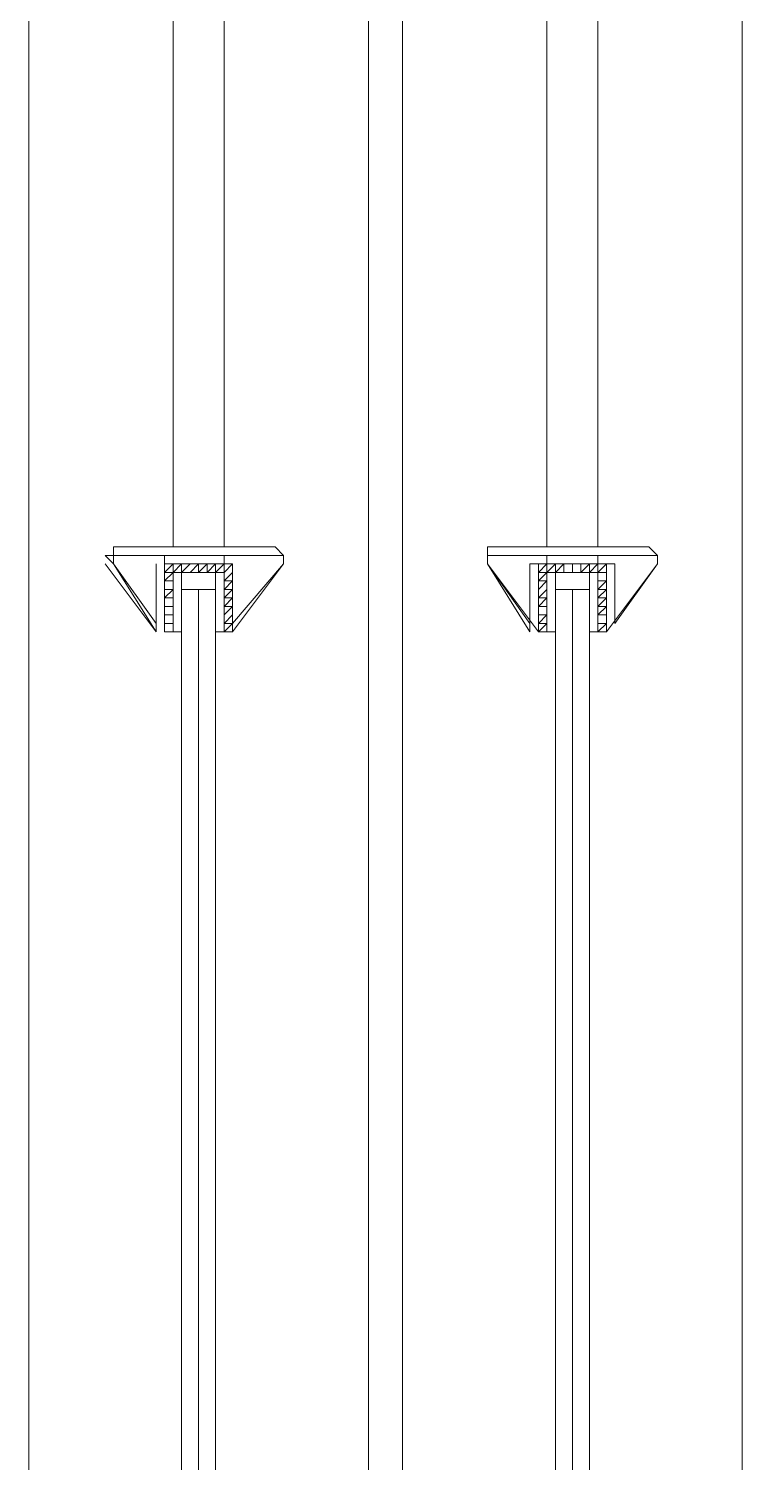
# Model space of a CAD drawing. Header units: millimetres. Extents: x 182 to 575, y -105 to 95.
# Drawn here: x 305.718 to 306.118, y 68.898 to 69.701 of the extents above; entities that cross this region are included whole.
import ezdxf

# ---------------------------------------------------------------- set-up
doc = ezdxf.new("R2010")
doc.units = ezdxf.units.MM
doc.header["$MEASUREMENT"] = 0
doc.layers.add('PDF_Geometry', color=7, linetype='Continuous')

msp = doc.modelspace()

# ---------------------------------------------------------------- linework, layer by layer
at = {"layer": 'PDF_Geometry', "lineweight": 20}
for points in [[(305.82782, 70.85862), (305.82782, 69.41101), (305.79925, 69.41101), (305.79925, 70.85862)], [(306.03734, 70.85862), (306.03734, 69.41101), (306.00878, 69.41101), (306.00878, 70.85862)], [(305.82782, 69.36339), (305.82782, 69.39672), (305.79925, 69.39672), (305.79925, 69.36339), (305.79449, 69.36339), (305.79449, 69.40148), (305.83258, 69.40148), (305.83258, 69.36339)], [(305.79925, 69.39672), (305.80401, 69.39672), (305.80401, 69.36339), (305.79925, 69.36339)], [(305.82782, 69.39672), (305.82306, 69.39672), (305.82306, 69.36339), (305.82782, 69.36339)], [(305.86115, 69.40148), (305.83258, 69.36815), (305.83258, 69.40148), (305.83258, 69.36339)], [(306.03734, 69.36339), (306.03734, 69.39672), (306.00878, 69.39672), (306.00878, 69.36339), (306.00401, 69.36339), (306.00401, 69.40148), (306.04211, 69.40148), (306.04211, 69.36339)], [(306.00878, 69.39672), (306.01354, 69.39672), (306.01354, 69.36339), (306.00878, 69.36339)], [(306.03734, 69.39672), (306.03258, 69.39672), (306.03258, 69.36339), (306.03734, 69.36339)], [(306.04211, 69.40148), (306.04211, 69.36339), (306.07068, 69.40148), (306.04687, 69.36815), (306.04687, 69.40148)]]:
    msp.add_lwpolyline(points, close=True, dxfattribs=at)
at = {"layer": 'PDF_Geometry', "lineweight": 0}
for points in [[(305.7183, 68.25862), (305.7183, 69.70625), (305.90877, 69.70625), (305.90877, 68.25386)], [(306.1183, 68.25862), (306.1183, 69.70625), (305.92782, 69.70625), (305.92782, 68.25386)], [(305.79449, 69.40624), (305.81353, 69.40624), (305.82782, 69.40624), (305.81353, 69.40624), (305.79449, 69.40624), (305.81353, 69.40624), (305.82782, 69.40624)], [(306.00878, 69.40624), (306.02306, 69.40624), (306.03734, 69.40624), (306.02306, 69.40624), (306.00878, 69.40624), (306.02306, 69.40624), (306.03734, 69.40624)], [(305.82782, 69.40148), (305.81353, 69.40148), (305.79449, 69.40148)], [(305.79925, 69.36339), (305.79925, 69.39672), (305.79925, 69.36339), (305.79925, 69.39672)], [(305.80401, 69.36339), (305.80401, 69.39672)], [(305.82306, 69.36339), (305.82306, 69.39672), (305.82306, 69.36339)], [(305.82782, 69.36339), (305.82782, 69.39672), (305.82782, 69.36339)], [(306.03734, 69.40148), (306.02306, 69.40148), (306.00878, 69.40148)], [(306.00878, 69.36339), (306.00878, 69.39672), (306.00878, 69.36339)], [(306.01354, 69.36339), (306.01354, 69.39672), (306.01354, 69.36339)], [(306.03258, 69.36339), (306.03258, 69.39672)], [(306.03734, 69.36339), (306.03734, 69.39672), (306.03734, 69.36339), (306.03734, 69.39672)]]:
    msp.add_lwpolyline(points, dxfattribs=at)
at = {"layer": 'PDF_Geometry', "lineweight": 13}
for points in [[(305.81353, 69.41101), (305.76591, 69.41101), (305.76591, 69.40624), (305.76591, 69.40148), (305.78973, 69.36339), (305.78973, 69.40148), (305.78973, 69.36339), (305.76591, 69.40148), (305.76115, 69.40624), (305.76591, 69.40624), (305.76591, 69.41101)], [(305.79449, 69.40624), (305.82782, 69.40624), (305.82782, 69.40148), (305.79449, 69.40148)], [(305.81353, 69.41101), (305.85639, 69.41101), (305.86115, 69.40624), (305.86115, 69.40148), (305.83258, 69.36339), (305.83258, 69.40148), (305.83258, 69.36339), (305.86115, 69.40148), (305.86115, 69.40624), (305.85639, 69.41101)], [(306.00878, 69.40624), (306.03734, 69.40624), (306.03734, 69.40148), (306.00878, 69.40148)], [(306.02306, 69.41101), (306.06592, 69.41101), (306.07068, 69.40624), (306.07068, 69.40148), (306.04211, 69.36339), (306.04211, 69.40148), (306.04211, 69.36339), (306.07068, 69.40148), (306.07068, 69.40624), (306.06592, 69.41101)], [(305.79925, 69.40148), (305.79449, 69.39672), (305.79449, 69.40148)], [(305.8183, 69.40148), (305.81353, 69.39672), (305.81353, 69.40148)], [(305.82782, 69.40148), (305.82306, 69.39672), (305.82306, 69.40148)], [(306.04211, 69.40148), (306.03734, 69.39672), (306.03734, 69.40148)], [(306.00878, 69.39196), (306.00401, 69.3872), (306.00401, 69.39196)], [(305.80401, 68.2872), (305.81353, 68.2872), (305.81353, 69.3872), (305.80401, 69.3872)], [(305.80401, 68.29196), (305.81353, 68.29196), (305.81353, 69.3872), (305.80401, 69.3872)], [(305.82306, 68.2872), (305.81353, 68.2872), (305.81353, 69.3872), (305.82306, 69.3872)], [(305.82306, 68.29196), (305.81353, 68.29196), (305.81353, 69.3872), (305.82306, 69.3872)], [(306.00401, 69.3872), (306.00401, 69.38243)], [(306.00878, 69.38243), (306.00401, 69.37767), (306.00401, 69.38243)], [(306.01354, 68.2872), (306.02306, 68.2872), (306.02306, 69.3872), (306.01354, 69.3872)], [(306.01354, 68.29196), (306.02306, 68.29196), (306.02306, 69.3872), (306.01354, 69.3872)], [(306.03258, 68.2872), (306.02306, 68.2872), (306.02306, 69.3872), (306.03258, 69.3872)], [(306.03258, 68.29196), (306.02306, 68.29196), (306.02306, 69.3872), (306.03258, 69.3872)]]:
    msp.add_lwpolyline(points, close=True, dxfattribs=at)
at = {"layer": 'PDF_Geometry', "lineweight": 20}
for points in [[(305.85639, 69.41101), (305.81353, 69.41101), (305.76591, 69.41101)], [(305.76591, 69.40624), (305.81353, 69.40624), (305.85639, 69.40624)], [(305.76591, 69.40624), (305.76591, 69.40624)], [(305.85639, 69.40624), (305.85639, 69.40624)], [(306.06592, 69.41101), (306.02306, 69.41101), (305.97544, 69.41101)], [(305.97544, 69.40624), (306.02306, 69.40624), (306.06592, 69.40624)], [(305.97544, 69.40624), (305.97544, 69.40624)], [(306.06592, 69.40624), (306.06592, 69.40624)], [(305.76591, 69.40148), (305.78973, 69.36815), (305.78973, 69.40148), (305.78973, 69.36339), (305.76115, 69.40148)], [(305.78973, 69.40148), (305.78973, 69.40148)], [(305.83258, 69.40148), (305.83258, 69.40148)], [(305.99925, 69.36339), (305.97544, 69.40148), (305.99925, 69.36815), (305.99925, 69.40148), (306.00401, 69.40148), (306.00401, 69.36339)]]:
    msp.add_lwpolyline(points, dxfattribs=at)
at = {"layer": 'PDF_Geometry', "lineweight": 13}
for points in [[(305.82782, 69.39196), (305.82782, 69.39672), (305.83258, 69.40148), (305.83258, 69.36815), (305.86115, 69.40148), (305.86115, 69.40624), (305.85639, 69.40624), (305.81353, 69.40624), (305.76591, 69.40624), (305.76591, 69.40148), (305.78973, 69.36815), (305.78973, 69.40148)], [(306.04687, 69.40148), (306.04687, 69.36815), (306.07068, 69.40148), (306.07068, 69.40624), (306.06592, 69.40624), (306.02306, 69.40624), (305.97544, 69.40624), (305.97544, 69.40148), (305.99925, 69.36815), (305.99925, 69.40148), (305.99925, 69.36339), (305.97544, 69.40148), (305.97544, 69.40624), (305.97544, 69.41101), (306.02306, 69.41101), (305.97544, 69.41101), (305.97544, 69.40624), (305.97544, 69.40148), (306.00401, 69.36339), (306.00401, 69.40148), (306.00878, 69.40148), (306.00401, 69.40148), (306.00401, 69.39672), (306.00878, 69.40148)], [(305.79449, 69.40148), (305.79449, 69.40148)], [(305.80401, 69.39672), (305.80401, 69.40148), (305.80877, 69.40148), (305.80401, 69.39672), (305.80401, 69.40148), (305.79925, 69.39672), (305.79449, 69.39672), (305.79449, 69.39196), (305.79925, 69.39672), (305.79925, 69.40148)], [(305.79449, 69.38243), (305.79449, 69.37767), (305.79449, 69.38243), (305.79925, 69.38243), (305.79449, 69.38243), (305.79925, 69.3872), (305.79925, 69.39196), (305.79449, 69.39196), (305.79449, 69.3872), (305.79449, 69.39196), (305.79449, 69.39672)], [(305.79925, 69.40148), (305.79925, 69.40148)], [(305.80401, 69.40148), (305.80401, 69.40148)], [(305.80877, 69.40148), (305.80877, 69.40148)], [(305.80877, 69.40148), (305.80877, 69.40148)], [(305.80877, 69.40148), (305.81353, 69.40148), (305.80877, 69.39672)], [(305.80877, 69.39672), (305.80877, 69.39672)], [(305.80877, 69.39672), (305.80877, 69.39672)], [(305.81353, 69.40148), (305.81353, 69.40148)], [(305.81353, 69.40148), (305.81353, 69.40148)], [(305.81353, 69.39672), (305.8183, 69.39672), (305.8183, 69.40148), (305.82306, 69.40148), (305.8183, 69.39672)], [(305.8183, 69.40148), (305.8183, 69.40148)], [(305.82306, 69.40148), (305.82306, 69.40148)], [(305.82306, 69.39672), (305.82782, 69.39672), (305.82782, 69.40148), (305.83258, 69.40148), (305.83258, 69.39672), (305.82782, 69.39196), (305.83258, 69.39196), (305.82782, 69.3872)], [(305.82782, 69.40148), (305.82782, 69.40148)], [(305.82782, 69.39672), (305.82782, 69.39672)], [(306.00401, 69.40148), (306.00401, 69.40148)], [(306.01354, 69.39672), (306.0183, 69.40148), (306.01354, 69.40148), (306.01354, 69.39672), (306.00878, 69.39672), (306.00401, 69.39196), (306.00401, 69.39672), (306.00878, 69.39672), (306.00878, 69.40148), (306.01354, 69.40148), (306.00878, 69.39672)], [(306.00401, 69.39672), (306.00401, 69.39672)], [(306.01354, 69.40148), (306.01354, 69.40148)], [(306.01354, 69.39672), (306.01354, 69.39672)], [(306.0183, 69.39672), (306.0183, 69.40148), (306.02306, 69.40148), (306.02306, 69.39672), (306.02306, 69.40148), (306.02782, 69.40148), (306.02782, 69.39672), (306.02782, 69.40148)], [(306.0183, 69.39672), (306.0183, 69.39672)], [(306.0183, 69.39672), (306.0183, 69.39672)], [(306.02306, 69.40148), (306.02306, 69.40148)], [(306.02306, 69.40148), (306.02306, 69.40148)], [(306.02306, 69.39672), (306.02306, 69.39672)], [(306.02306, 69.39672), (306.02306, 69.39672)], [(306.02782, 69.40148), (306.02782, 69.40148)], [(306.02782, 69.40148), (306.02782, 69.40148)], [(306.02782, 69.39672), (306.03258, 69.40148), (306.03258, 69.39672), (306.03734, 69.40148)], [(306.02782, 69.39672), (306.02782, 69.39672)], [(306.03258, 69.40148), (306.03258, 69.40148)], [(306.03258, 69.40148), (306.03258, 69.40148)], [(306.03734, 69.40148), (306.03734, 69.40148)], [(306.03734, 69.40148), (306.03734, 69.40148)], [(306.04211, 69.39196), (306.04211, 69.3872), (306.03734, 69.3872), (306.04211, 69.39196), (306.04211, 69.39672), (306.04211, 69.39196), (306.03734, 69.39196), (306.03734, 69.39672), (306.04211, 69.39672), (306.04211, 69.40148)], [(306.03734, 69.39672), (306.03734, 69.39672)], [(306.04211, 69.39672), (306.04211, 69.39672)], [(305.79925, 69.39196), (305.79925, 69.39196)], [(305.83258, 69.3872), (305.82782, 69.38243), (305.82782, 69.3872), (305.83258, 69.3872), (305.83258, 69.39196)], [(306.00401, 69.39196), (306.00401, 69.39196)], [(306.00401, 69.38243), (306.00878, 69.3872), (306.00878, 69.39196)], [(306.03734, 69.39196), (306.03734, 69.39196)], [(305.79925, 69.3872), (305.79449, 69.3872), (305.79449, 69.38243), (305.79449, 69.3872)], [(305.79925, 69.38243), (305.79925, 69.38243)], [(305.82782, 69.38243), (305.83258, 69.38243)], [(305.83258, 69.38243), (305.82782, 69.37767), (305.83258, 69.38243)], [(305.83258, 69.3872), (305.83258, 69.3872)], [(306.00878, 69.3872), (306.00878, 69.3872)], [(306.00878, 69.38243), (306.00878, 69.38243)], [(306.03734, 69.38243), (306.03734, 69.3872)], [(306.04211, 69.3872), (306.03734, 69.38243), (306.04211, 69.38243), (306.03734, 69.37767), (306.04211, 69.37767), (306.04211, 69.38243)], [(306.04211, 69.38243), (306.04211, 69.38243)], [(305.79449, 69.37767), (305.79449, 69.37767)], [(305.79925, 69.36339), (305.79449, 69.36339), (305.79449, 69.36815), (305.79449, 69.37291), (305.79925, 69.37291), (305.79449, 69.37291), (305.79449, 69.37767), (305.79925, 69.37767), (305.79449, 69.37767)], [(305.79449, 69.37291), (305.79449, 69.37291)], [(305.79925, 69.37767), (305.79925, 69.37767)], [(305.79925, 69.37291), (305.79925, 69.37291)], [(305.82782, 69.37767), (305.83258, 69.37767), (305.82782, 69.37291)], [(305.82782, 69.37291), (305.82782, 69.37291)], [(305.82782, 69.37291), (305.82782, 69.37291)], [(305.82782, 69.37291), (305.82782, 69.37291)], [(305.83258, 69.37291), (305.82782, 69.36815), (305.83258, 69.36815), (305.82782, 69.36339)], [(305.83258, 69.37291), (305.83258, 69.37291)], [(306.00401, 69.37767), (306.00401, 69.37767)], [(306.00878, 69.36815), (306.00401, 69.36815), (306.00401, 69.36339), (306.00878, 69.36815), (306.00401, 69.36815), (306.00878, 69.37291), (306.00401, 69.37291), (306.00401, 69.37767), (306.00878, 69.37767), (306.00401, 69.37767)], [(306.00401, 69.37291), (306.00401, 69.37291)], [(306.00401, 69.37291), (306.00401, 69.37291)], [(306.00878, 69.37767), (306.00878, 69.37767)], [(306.00878, 69.37767), (306.00878, 69.37767)], [(306.00878, 69.37291), (306.00878, 69.37291)], [(306.03734, 69.37767), (306.03734, 69.37767)], [(306.03734, 69.37767), (306.04211, 69.37767), (306.03734, 69.37291), (306.04211, 69.37291), (306.04211, 69.36815), (306.04211, 69.36339), (306.03734, 69.36339), (306.04211, 69.36815), (306.03734, 69.36815)], [(306.03734, 69.37291), (306.03734, 69.37291)], [(306.04211, 69.37291), (306.04211, 69.37291)], [(305.79449, 69.36815), (305.79449, 69.36815)], [(305.79449, 69.36339), (305.79449, 69.36815), (305.79925, 69.36815), (305.79449, 69.36815)], [(305.79925, 69.36815), (305.79925, 69.36815)], [(305.82782, 69.36815), (305.82782, 69.36815)], [(305.82782, 69.36815), (305.82782, 69.36815)], [(305.83258, 69.36339), (305.83258, 69.36815)], [(306.00401, 69.36815), (306.00401, 69.36815)], [(306.03734, 69.36815), (306.03734, 69.36815)], [(306.03734, 69.36815), (306.03734, 69.36815)], [(306.03734, 69.36815), (306.03734, 69.36815)], [(305.79449, 69.36339), (305.79449, 69.36339)], [(305.79449, 69.36339), (305.79449, 69.36339)], [(305.79925, 69.36339), (305.79925, 69.36339)], [(305.82782, 69.36339), (305.82782, 69.36339)], [(306.00401, 69.36339), (306.00401, 69.36339)], [(306.00401, 69.36339), (306.00401, 69.36339)], [(306.00878, 69.36339), (306.00878, 69.36339)], [(306.00878, 69.36339), (306.00878, 69.36339)], [(306.03734, 69.36339), (306.03734, 69.36339)], [(306.04211, 69.36339), (306.04211, 69.36339)]]:
    msp.add_lwpolyline(points, dxfattribs=at)

doc.saveas('drawing.dxf')
